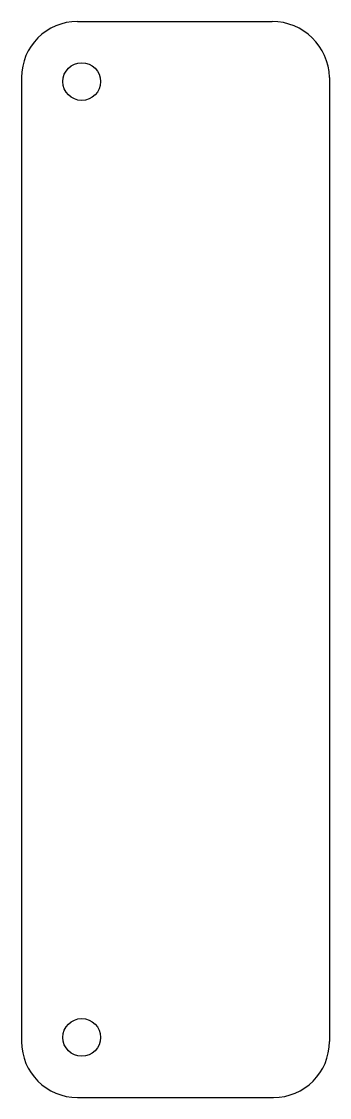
# Model space of a CAD drawing. Header units: millimetres. Extents: x -57.5 to -35.4, y -38.5 to 38.5.
import ezdxf

# ---------------------------------------------------------------- set-up
doc = ezdxf.new("R2010")
doc.units = ezdxf.units.MM
doc.layers.get('0').update_dxf_attribs({"linetype": 'CONTINUOUS'})

msp = doc.modelspace()

# ---------------------------------------------------------------- linework, layer by layer
for p, q in [((-53.45, 38.5), (-39.55, 38.5)), ((-57.45, 34.5), (-57.45, -34.5)), ((-35.45, 34.5), (-35.45, -34.5)), ((-53.45, -38.5), (-39.45, -38.5))]:
    msp.add_line(p, q)
for centre in [(-53.15, 34.2), (-53.15, -34.2)]:
    msp.add_circle(centre, 1.35)
for centre, radius, start, end in [((-39.55, 34.399), 4.101, 1.41482, 90), ((-53.45, 34.5), 4, 90, 180), ((-53.45, -34.5), 4, 180, 270), ((-39.45, -34.5), 4, -90, 0)]:
    msp.add_arc(centre, radius, start, end)

doc.saveas('drawing.dxf')
